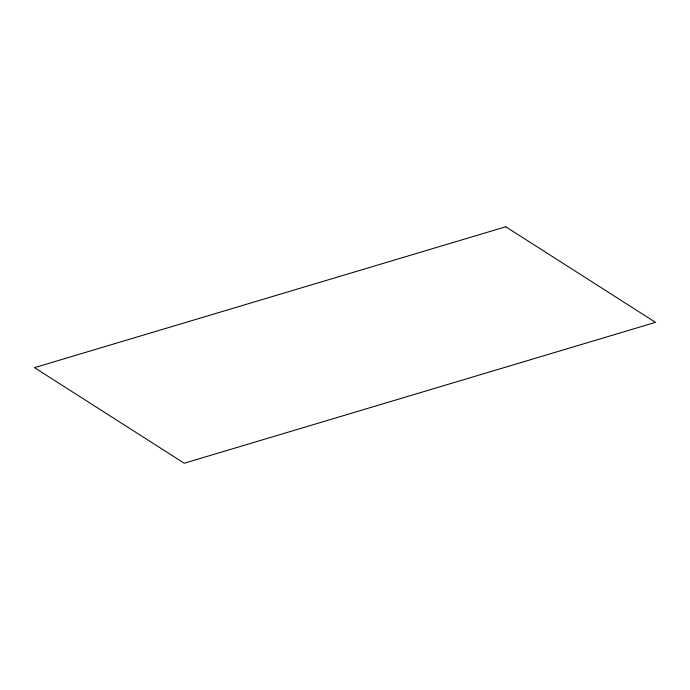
<?xml version="1.0" encoding="UTF-8"?>
<svg xmlns="http://www.w3.org/2000/svg" width="690" height="690" viewBox="0 0 690 690"><rect width="100%" height="100%" fill="white"/><g stroke="black" fill="none" stroke-linecap="round" stroke-linejoin="round"><path stroke-width="1.03" d="M505.761 226.769L34.5 367.649L184.239 463.232L655.5 322.351L505.761 226.769"/></g></svg>
